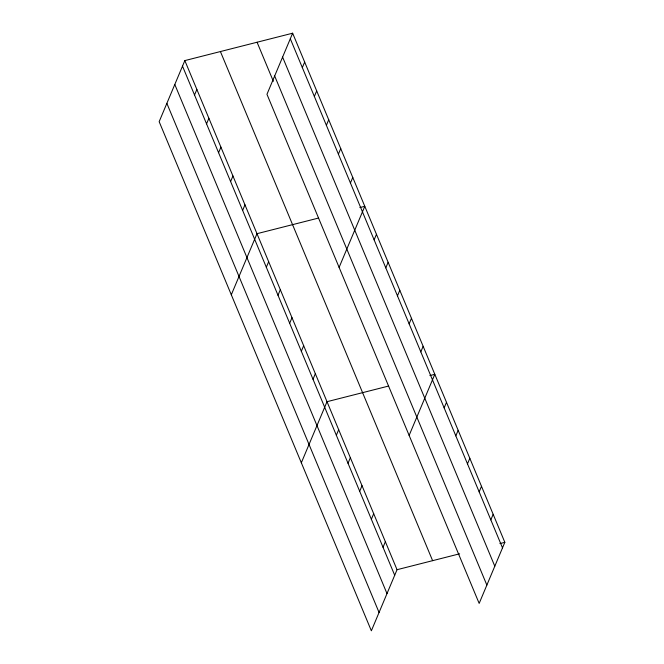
<?xml version="1.0" encoding="UTF-8"?>
<svg xmlns="http://www.w3.org/2000/svg" width="664" height="664" viewBox="0 0 664 664"><rect width="100%" height="100%" fill="white"/><g stroke="black" fill="none" stroke-linecap="round" stroke-linejoin="round"><path stroke-width="1" d="M184.841 60.59L159.161 121.678L371.359 630.8L397.039 569.704L184.841 60.59L292.641 33.2L504.839 542.322L479.159 603.41L266.961 94.296L292.641 33.2M194.527 95.002L196.868 89.441M206.554 123.853L208.894 118.292M218.581 152.695L220.913 147.142M230.607 181.546L232.939 175.985M302.327 67.612L304.668 62.051M242.626 210.397L244.966 204.836M314.354 96.463L316.695 90.902M231.304 294.783L256.993 233.686L318.604 218.033M266.322 267.252L268.663 261.691M326.381 125.313L328.713 119.752M277.992 295.256L280.332 289.695M338.399 154.164L340.74 148.603M289.662 323.252L292.002 317.691M350.426 183.007L352.767 177.454M301.332 351.256L303.672 345.695M339.105 267.393L364.793 206.297L359.846 207.558M313.01 379.26L315.342 373.699M374.123 239.862L376.463 234.301M301.332 462.791L327.012 401.695L388.631 386.041M385.792 267.866L388.133 262.305M336.349 435.26L338.681 429.699M397.462 295.862L399.803 290.301M348.019 463.264L350.351 457.704M409.132 323.866L411.472 318.305M359.689 491.26L362.029 485.699M420.81 351.87L423.142 346.309M371.359 519.265L373.699 513.704M409.132 435.401L434.812 374.305L429.874 375.567M383.028 547.269L385.369 541.708M444.15 407.87L446.482 402.309M455.819 435.874L458.152 430.314M467.489 463.87L469.83 458.318M479.159 491.875L481.5 486.314M490.829 519.879L493.169 514.318M397.039 569.704L459.621 553.809M499.901 543.575L504.839 542.322M290.309 38.761L502.499 547.875M282.598 57.087L494.796 566.201M274.664 75.97L486.861 585.084M257.068 42.239L273.361 81.323M220.415 51.551L432.613 560.665M182.509 66.151L394.698 575.265M174.798 84.477L386.996 593.591M166.863 103.36L379.061 612.474"/></g></svg>
